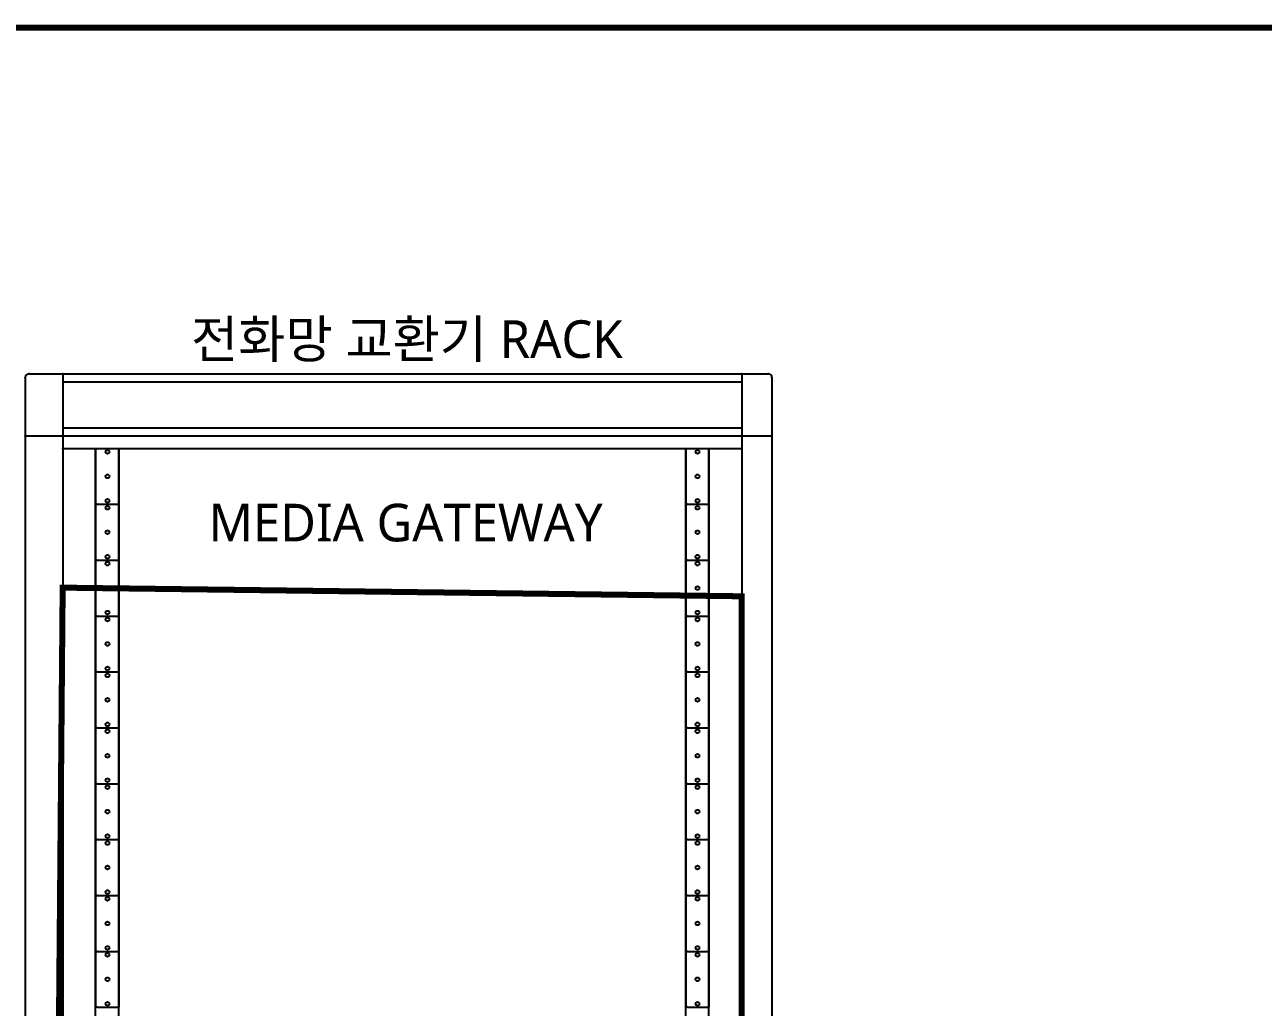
# Model space of a CAD drawing. Header units: millimetres. Extents: x 841 to 1682, y 0 to 594.
# Drawn here: x 1114.9 to 1188.6, y 450.6 to 509.1 of the extents above; entities that cross this region are included whole.
import ezdxf
from ezdxf.enums import TextEntityAlignment as Align

# ---------------------------------------------------------------- set-up
doc = ezdxf.new("R2010")
doc.units = ezdxf.units.MM
doc.linetypes.add('DA3', pattern=[3, 2, -1])
doc.layers.add('A', color=4, linetype='Continuous')
doc.layers.add('SOL3', color=44, linetype='Continuous')
doc.styles.add('sukwoo', font='malgun.ttf')

# ---------------------------------------------------------------- blocks, each defined once
blk = doc.blocks.new('틀')
at = {"layer": 'A', "color": 8}
for p, q in [((6585.4, 6095.63), (6585.4, 6051.13)), ((6585.4, 6095.63), (6603.73, 6095.63)), ((6603.73, 6095.63), (6603.73, 6051.13)), ((6586.73, 6051.13), (6585.4, 6051.13)), ((6586.73, 6051.13), (6603.73, 6051.13))]:
    blk.add_line(p, q, dxfattribs=at)
for centre in [(6594.83, 6092.88), (6594.83, 6073.38), (6594.83, 6053.88)]:
    blk.add_circle(centre, 1.5, dxfattribs=at)

msp = doc.modelspace()

# ---------------------------------------------------------------- linework, layer by layer
at = {"layer": 'A'}
for p, q in [((1114.904, 488.125), (1114.904, 359.809)), ((1115.126, 488.347), (1159.16, 488.347)), ((1117.128, 488.347), (1117.128, 360.068)), ((1117.128, 487.866), (1157.577, 487.866)), ((1157.577, 488.347), (1157.577, 360.068)), ((1159.382, 488.125), (1159.382, 359.809)), ((1117.128, 485.123), (1157.577, 485.123)), ((1114.904, 484.641), (1159.382, 484.641)), ((1117.128, 483.9), (1157.577, 483.9)), ((1119.092, 364.034), (1119.092, 483.9)), ((1120.464, 364.034), (1120.464, 483.9)), ((1154.242, 364.034), (1154.242, 483.9)), ((1155.613, 364.034), (1155.613, 483.9))]:
    msp.add_line(p, q, dxfattribs=at)
for centre, start, end in [((1115.126, 488.125), 90, 180), ((1159.16, 488.125), 0, 90)]:
    msp.add_arc(centre, 0.222, start, end, dxfattribs=at)
for p in [(1114.904, 488.125), (1115.126, 488.347), (1117.128, 488.347), (1157.577, 488.347), (1159.16, 488.347), (1159.16, 488.347), (1159.382, 488.125), (1159.382, 488.125), (1114.904, 484.641), (1114.904, 484.641), (1117.128, 483.9), (1157.577, 483.9), (1157.577, 483.9)]:
    msp.add_point(p, dxfattribs=at)
at = {"layer": 'SOL3', "linetype": 'DA3', "const_width": 0.358}
for points in [[(918.589, 508.963), (1297.459, 508.963), (1297.459, 271.007), (918.589, 271.007)], [(1117.128, 475.602), (1157.577, 475.088), (1157.577, 390.632), (1116.404, 390.808)]]:
    msp.add_lwpolyline(points, close=True, dxfattribs=at)

# ---------------------------------------------------------------- block references
at = {"layer": 'A', "xscale": 0.07482860848722339, "yscale": 0.07482860848722339, "zscale": 0.07482860848722339}
for p in [(626.316, 27.772), (661.465, 27.772), (626.316, 24.442), (661.465, 24.442), (626.316, 21.113), (661.465, 21.113), (626.316, 17.783), (661.465, 17.783), (626.316, 14.453), (661.465, 14.453), (626.316, 11.123), (661.465, 11.123), (626.316, 7.793), (661.465, 7.793), (626.316, 4.463), (661.465, 4.463), (626.316, 1.133), (661.465, 1.133), (626.316, -2.197), (661.465, -2.197)]:
    msp.add_blockref('틀', p, dxfattribs=at)

# ---------------------------------------------------------------- texts
at = {"layer": 'A', "style": 'sukwoo'}
for s, p in [(' 전화망 교환기 RACK', (1137.255, 490.413)), ('MEDIA GATEWAY', (1137.553, 479.479))]:
    msp.add_text(s, height=2.24, dxfattribs=at).set_placement(p, align=Align.MIDDLE_CENTER)

doc.saveas('drawing.dxf')
